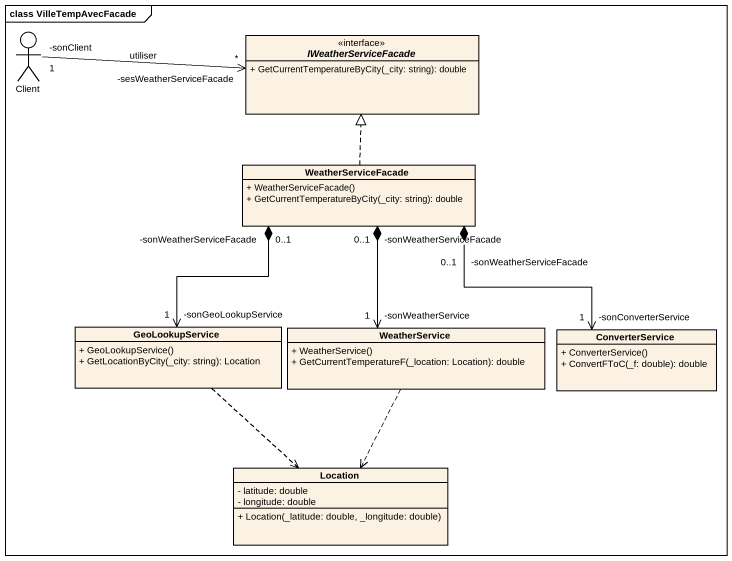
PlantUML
@startuml
mainframe class VilleTempAvecFacade
allowmixing
hide circle
hide empty members
skinparam classAttributeIconSize 0
actor Client
interface IWeatherServiceFacade <<interface>> {
  + GetCurrentTemperatureByCity(_city: string): double
}
class WeatherServiceFacade {
  + WeatherServiceFacade()
  + GetCurrentTemperatureByCity(_city: string): double
}
class GeoLookupService {
  + GeoLookupService()
  + GetLocationByCity(_city: string): Location
}
class WeatherService {
  + WeatherService()
  + GetCurrentTemperatureF(_location: Location): double
}
class ConverterService {
  + ConverterService()
  + ConvertFToC(_f: double): double
}
class Location {
  - latitude: double
  - longitude: double
  + Location(_latitude: double, _longitude: double)
}
Client "-sonClient\n1" -right-> "-sesWeatherServiceFacade\n*" IWeatherServiceFacade : utiliser
WeatherServiceFacade .up.|> IWeatherServiceFacade
GeoLookupService "-sonGeoLookupService\n1" <-up-* "-sonWeatherServiceFacade\n0..1" WeatherServiceFacade
GeoLookupService ..> Location
GeoLookupService ..> Location
WeatherService "-sonWeatherService\n1" <-up-* "-sonWeatherServiceFacade\n0..1" WeatherServiceFacade
WeatherService ..> Location
WeatherService ..> Location
ConverterService "-sonConverterService\n1" <-left-* "-sonWeatherServiceFacade\n0..1" WeatherServiceFacade
@enduml
